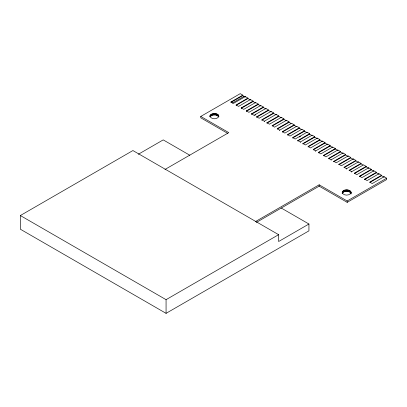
<?xml version="1.0" encoding="UTF-8"?>
<svg xmlns="http://www.w3.org/2000/svg" width="407" height="407" viewBox="0 0 407 407"><rect width="100%" height="100%" fill="white"/><g stroke="black" fill="none" stroke-linecap="round" stroke-linejoin="round"><path stroke-width="0.61" d="M218.859 116.814C218.895 112.622 211.294 112.439 209.966 115.898C210.602 119.643 217.536 119.678 218.859 116.351M342.18 192.236C342.75 196.082 350.508 196.082 351.078 192.236C349.689 188.619 341.575 189.026 342.18 193.605C343.564 190.374 349.694 190.374 351.078 193.605M218.727 115.456L218.727 116.824C216.85 114.214 211.976 114.214 210.098 116.824L210.098 115.456M20.35 215.542L132.911 150.554L278.627 234.681L278.627 241.519L308.938 224.018L308.938 230.855L166.066 313.344L20.35 229.212L20.35 215.542L166.066 299.669L278.627 234.681M227.681 133.354L200.758 117.811L200.758 116.443L240.227 93.656L242.781 95.131L242.781 95.589L230.937 102.427L230.937 101.969L242.781 95.131M138.324 154.268L163.222 139.891L189.804 155.24M232.204 103.154L244.042 96.317M236.08 105.393L247.919 98.555L247.919 98.102L245.304 96.591L233.465 103.429L230.937 101.969M247.919 98.102L236.08 104.935L238.604 106.395L250.447 99.557L253.062 101.068L253.062 101.526L241.219 108.359L241.219 107.906L253.062 101.068M258.201 104.034L246.362 110.872L246.362 111.33L258.201 104.492L258.201 104.034L255.586 102.528L243.747 109.361L241.219 107.906M263.339 107.005L251.501 113.838L251.501 114.296L263.339 107.458L263.339 107.005L260.724 105.494L248.886 112.332L246.362 110.872M268.483 109.971L256.639 116.809L256.639 117.262L268.483 110.429L268.483 109.971L265.868 108.46L254.029 115.298L251.501 113.838M254.563 115.446L255.642 114.82M164.977 169.46L228.78 132.621L200.758 116.443M261.782 120.233L273.621 113.395L273.621 112.937L271.006 111.432L259.167 118.264L256.639 116.809M273.621 112.937L261.782 119.775L264.306 121.235L276.149 114.398L278.764 115.909L278.764 116.361L266.921 123.199L266.921 122.741L278.764 115.909M272.598 125.855L283.903 119.332L283.903 118.875L281.288 117.364L269.449 124.201L266.921 122.741M283.903 118.875L272.064 125.712L274.588 127.167L286.426 120.335L289.041 121.841L289.041 122.298L277.203 129.136M289.041 121.841L277.203 128.678L279.726 130.138L291.57 123.301L294.185 124.812L294.185 125.264L282.341 132.102L282.341 131.644L294.185 124.812M287.484 135.068L299.323 128.236L299.323 127.778L296.708 126.267L284.869 133.104L282.341 131.644M299.323 127.778L287.484 134.615L290.008 136.07L301.852 129.238L304.461 130.744L304.461 131.202L292.623 138.039M304.461 130.744L292.623 137.581L295.151 139.041L306.99 132.204L309.605 133.715L309.605 134.168L297.766 141.005L297.766 140.547L309.605 133.715M299.455 137.011L300.534 136.391M297.766 140.547L300.29 142.007L312.128 135.17L314.743 136.681L314.743 137.139L302.905 143.971L302.905 143.518L314.743 136.681M308.043 146.942L319.887 140.105L319.887 139.647L317.272 138.141L305.428 144.973L302.905 143.518M319.887 139.647L308.043 146.484L310.572 147.945L322.41 141.107L325.025 142.618L325.025 143.071L313.187 149.908M325.025 142.618L313.187 149.45L315.71 150.911L327.554 144.073L330.163 145.584L330.163 146.042L318.325 152.874L318.325 152.422L330.163 145.584M324.003 155.535L335.307 149.008L335.307 148.55L332.692 147.044L320.853 153.877L318.325 152.422M323.463 155.845L323.463 155.388L335.307 148.55M328.607 158.811L340.445 151.974L340.445 151.521L337.83 150.01L325.992 156.848L323.463 155.388M340.445 151.521L328.607 158.359L331.13 159.814L342.974 152.976L345.589 154.487L345.589 154.945L333.745 161.777L333.745 161.325L345.589 154.487M350.727 157.458L338.889 164.291L338.889 164.749L350.727 157.911L350.727 157.458L348.112 155.947L336.274 162.78L333.745 161.325M344.027 167.715L355.866 160.877L355.866 160.424L353.251 158.913L341.412 165.751L338.889 164.291M355.866 160.424L344.027 167.262L346.555 168.717L358.394 161.884L361.009 163.39L361.009 163.848L349.165 170.681L349.165 170.228L361.009 163.39M255.362 221.637L319.159 184.803L347.181 200.982L386.65 178.195L386.65 179.563L347.181 202.35L319.159 186.172L256.374 222.42M349.165 170.228L351.694 171.688L363.532 164.85L366.147 166.361L366.147 166.814L354.309 173.652L354.309 173.194L366.147 166.361M359.447 176.618L371.291 169.78L371.291 169.327L368.676 167.816L356.832 174.654L354.309 173.194M371.291 169.327L359.447 176.165L361.976 177.62L373.814 170.787L376.429 172.293L376.429 172.751L364.591 179.584L364.591 179.131L376.429 172.293M369.729 182.555L381.568 175.717L381.568 175.264L378.953 173.753L367.114 180.591L364.591 179.131M381.568 175.264L369.729 182.097L372.252 183.557L384.096 176.719L386.65 178.195M242.781 95.589L245.304 97.049L245.304 96.591M247.919 98.555L250.447 100.015L250.447 99.557M253.062 101.526L255.586 102.981L255.586 102.528M258.201 104.492L260.724 105.952L260.724 105.494M263.339 107.458L265.868 108.918L265.868 108.46M268.483 110.429L271.006 111.884L271.006 111.432M273.621 113.395L276.149 114.855L276.149 114.398M278.764 116.361L281.288 117.821L281.288 117.364M283.903 119.332L286.426 120.787L286.426 120.335M289.041 122.298L291.066 123.463M294.185 125.264L296.708 126.725L296.708 126.267M299.323 128.236L301.852 129.691L301.852 129.238M304.461 131.202L306.486 132.367M309.605 134.168L312.128 135.628M314.743 137.139L317.272 138.594L317.272 138.141M319.887 140.105L322.41 141.565L322.41 141.107M325.025 143.071L327.554 144.531M330.163 146.042L332.692 147.497L332.692 147.044M335.307 149.008L337.83 150.468L337.83 150.01M340.445 151.974L342.974 153.434L342.974 152.976M345.589 154.945L348.112 156.4L348.112 155.947M350.727 157.911L353.251 159.371L353.251 158.913M355.866 160.877L357.89 162.047M361.009 163.848L363.029 165.013M366.147 166.814L368.676 168.274L368.676 167.816M371.291 169.78L373.814 171.24L373.814 170.787M376.429 172.751L378.953 174.206L378.953 173.753M381.568 175.717L384.096 177.177L384.096 176.719M281.273 208.048L308.938 224.018M358.394 161.884L358.394 162.337M351.694 171.688L351.694 172.141M351.078 192.236L351.078 193.147M350.941 191.794L350.941 194.037M350.676 191.371L350.676 192.74M350.29 190.98L350.29 192.348M349.786 190.639L349.786 192.002M349.191 190.349L349.191 191.717M348.519 190.125L348.519 191.488M347.787 189.967L347.787 191.336M347.181 200.982L347.181 202.35M347.018 189.891L347.018 191.259M346.555 168.717L346.555 169.175M346.24 189.891L346.24 191.259M345.472 189.967L345.472 191.336M344.744 190.125L344.744 191.488M344.068 190.349L344.068 191.717M343.472 190.639L343.472 192.002M342.974 190.98L342.974 192.348M342.582 191.371L342.582 192.74M342.318 191.794L342.318 193.162M331.13 159.814L331.13 160.272M319.159 184.803L319.159 186.172M315.71 150.911L315.71 151.368M306.99 132.204L306.99 132.662M300.29 142.007L300.29 142.465M279.726 130.138L279.726 130.591M264.306 121.235L264.306 121.688M218.457 115.033L218.457 116.402M218.071 114.647L218.071 116.015M217.572 114.301L217.572 115.669M216.972 114.011L216.972 115.379M216.3 113.787L216.3 115.156M215.568 113.634L215.568 115.003M214.804 113.558L214.804 114.927M214.026 113.558L214.026 114.927M213.258 113.634L213.258 115.003M212.525 113.787L212.525 115.156M211.854 114.011L211.854 115.379M211.253 114.301L211.253 115.669M210.755 114.647L210.755 116.015M210.368 115.033L210.368 116.402M209.966 115.898L209.966 116.814M166.066 299.669L166.066 313.344"/></g></svg>
